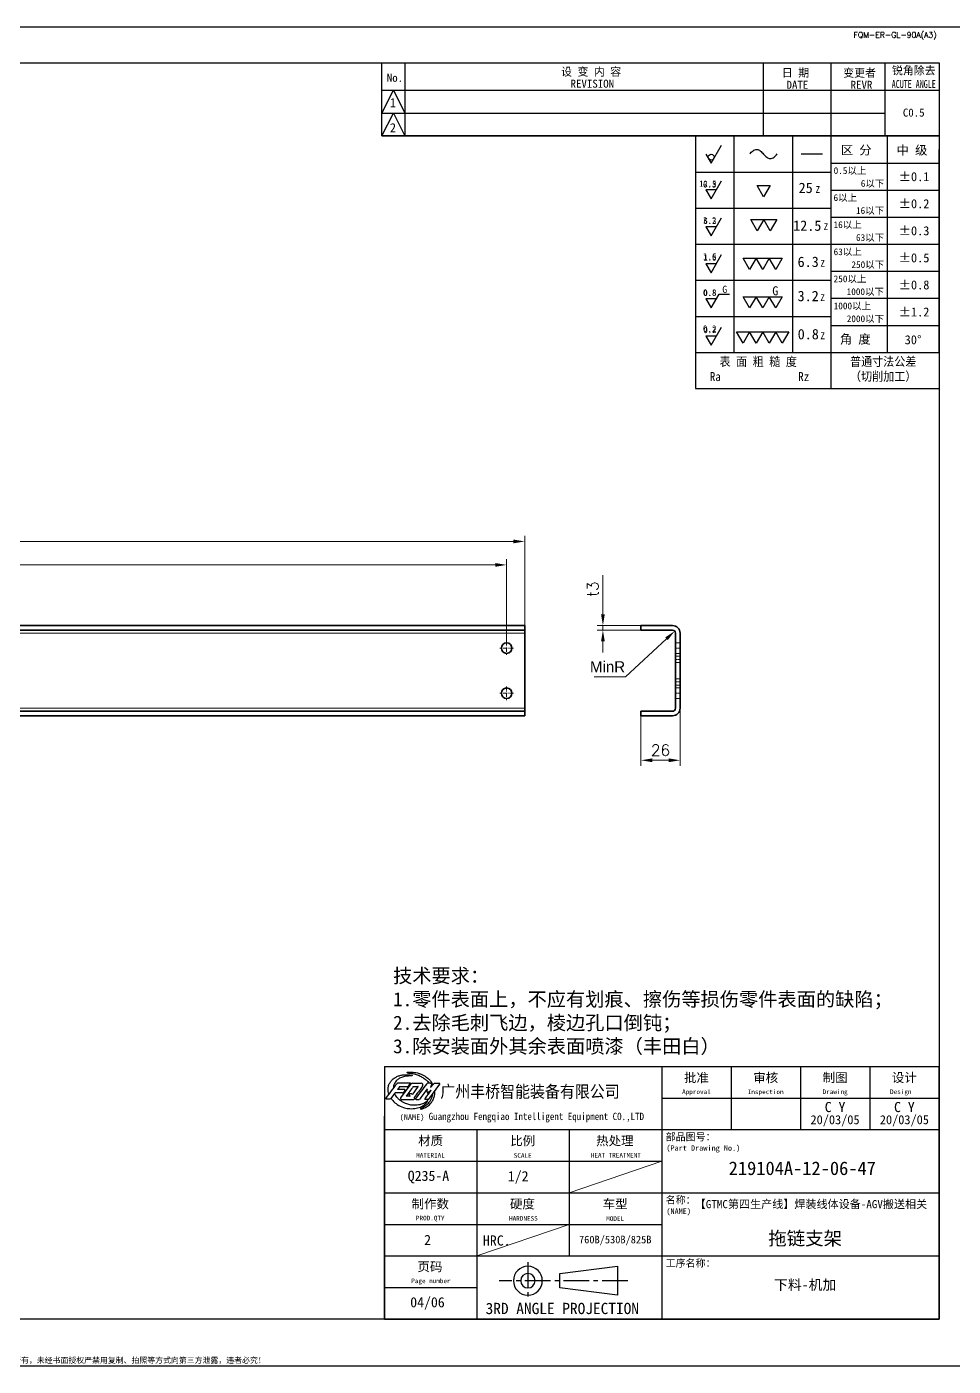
# Model space of a CAD drawing. Header units: millimetres. Extents: x -168473 to -148463, y 295526 to 306160.
# Drawn here: x -166694 to -166078, y 304982 to 305873 of the extents above; entities that cross this region are included whole.
import ezdxf
from ezdxf.enums import TextEntityAlignment as Align

# ---------------------------------------------------------------- set-up
doc = ezdxf.new("R2010")
doc.units = ezdxf.units.MM
for name, pattern in [('CENTER2', [28.575, 19.05, -3.175, 3.175, -3.175]), ('DASHDOT', [18.5, 12, -3, 0.5, -3]), ('DASHED', [15, 12, -3])]:
    doc.linetypes.add(name, pattern=pattern)
for name, color, linetype, lineweight in [('A3', 3, 'Continuous', 20), ('尺寸线', 3, 'Continuous', 13), ('文字', 1, 'Continuous', 13), ('细实线', 4, 'Continuous', 25)]:
    doc.layers.add(name, color=color, linetype=linetype, lineweight=lineweight)
doc.layers.add('MARK', color=7, linetype='Continuous')
doc.styles.add('CH-1', font='')
doc.styles.add('MX_NOTE_STANDARD', font='txt.shx', dxfattribs={"bigfont": 'extfont.shx'})
doc.styles.get("Standard").update_dxf_attribs({"font": 'txt', "bigfont": 'gbcbig.shx'})
doc.styles.get('CH-1').set_extended_font_data('SimSun')
doc.dimstyles.new('副本03', dxfattribs={"dimscale": 3, "dimtxt": 2.5, "dimasz": 2.5, "dimexe": 1.25, "dimexo": 0, "dimgap": 1, "dimtad": 1, "dimdsep": 46, "dimtxsty": 'Standard', "dimcen": 1, "dimclrd": 3, "dimclre": 3, "dimclrt": 1, "dimadec": 1, "dimazin": 2, "dimtfac": 1, "dimtmove": 0, "dimatfit": 3, "dimfxl": 0, "dimtolj": 1, "dimlwd": -1, "dimlwe": -1, "dimarcsym": 0})
doc.dimstyles.new('副本03$4', dxfattribs={"dimscale": 3, "dimtxt": 2.5, "dimasz": 2.5, "dimexe": 1.25, "dimexo": 0, "dimgap": 1, "dimtad": 1, "dimtih": 1, "dimtoh": 1, "dimdsep": 46, "dimtxsty": 'Standard', "dimcen": 1, "dimclrd": 3, "dimclre": 3, "dimclrt": 1, "dimadec": 1, "dimazin": 2, "dimtfac": 1, "dimtmove": 0, "dimatfit": 3, "dimfxl": 0, "dimtolj": 1, "dimlwd": -1, "dimlwe": -1, "dimarcsym": 0})

# ---------------------------------------------------------------- blocks, each defined once
blk = doc.blocks.new('A$C2CD672AE')
for p, q in [((-218.5, 8), (201.5, 8)), ((-193.5, 0), (193.5, 0)), ((69.95, -16.21), (69.95, 0)), ((69.95, 0), (181.5, 0)), ((69.95, 0), (181.5, 0)), ((69.95, 0), (181.5, 0)), ((69.95, 0), (181.5, 0)), ((75.02, 0), (75.02, -16.21)), ((154.5, 0), (154.5, -16.21)), ((154.5, 0), (154.5, -16.21)), ((154.5, 0), (154.5, -16.21)), ((154.5, 0), (154.5, -16.21)), ((154.5, 0), (154.5, -16.21)), ((169.5, 0), (169.5, -16.21)), ((169.5, 0), (169.5, -16.21)), ((169.5, 0), (169.5, -16.21)), ((169.5, 0), (169.5, -16.21)), ((169.5, 0), (169.5, -16.21)), ((181.5, 0), (181.5, -16.21)), ((181.5, 0), (181.5, -16.21)), ((181.5, 0), (181.5, -16.21)), ((181.5, 0), (181.5, -16.21)), ((181.5, 0), (181.5, -16.21)), ((193.5, 0), (193.5, -278.55)), ((69.95, -11.14), (72.49, -6.07)), ((69.95, -6.07), (181.5, -6.07)), ((69.95, -6.07), (181.5, -6.07)), ((69.95, -6.07), (181.5, -6.07)), ((69.95, -6.07), (181.5, -6.07)), ((72.49, -6.07), (75.02, -11.14)), ((181.5, -6.07), (193.5, -6.07)), ((181.5, -6.07), (193.5, -6.07)), ((181.5, -6.07), (193.5, -6.07)), ((181.5, -6.07), (193.5, -6.07)), ((69.95, -16.21), (72.49, -11.14)), ((69.95, -11.14), (181.5, -11.14)), ((69.95, -11.14), (181.5, -11.14)), ((69.95, -11.14), (181.5, -11.14)), ((69.95, -11.14), (181.5, -11.14)), ((72.49, -11.14), (75.02, -16.21)), ((69.95, -16.21), (193.5, -16.21)), ((193.5, -16.21), (69.95, -16.21)), ((69.95, -16.21), (193.5, -16.21)), ((193.5, -278.55), (-193.5, -278.55)), ((201.5, -289), (-218.5, -289))]:
    blk.add_line(p, q)
at = {"style": 'CH-1'}
for s, height, p in [('No.', 1.775, (72.85, -3.33)), ('设 变 内 容', 1.775, (116.34, -1.91)), ('日 期', 1.775, (161.67, -2.16)), ('变更者', 1.775, (175.88, -2.16)), ('锐角除去', 1.775, (187.88, -1.63)), ('REVISION', 1.775, (116.61, -4.62)), ('DATE', 1.775, (162.09, -4.87)), ('REVR', 1.775, (176.3, -4.87)), ('1', 2.03, (72.4, -8.84)), ('C0.5', 1.775, (187.88, -11.03)), ('2', 2.03, (72.4, -14.39))]:
    blk.add_text(s, height=height, dxfattribs=at).set_placement(p, align=Align.MIDDLE)
at = {"style": 'CH-1', "width": 0.7}
blk.add_text('ACUTE ANGLE', height=1.7746, dxfattribs=at).set_placement((187.88, -4.69), align=Align.MIDDLE)
at = {"char_height": 1.25}
for s, insert, width, attachment_point in [('{\\Ftxt,@extfont2|c134;FQM-ER-GL-90A(A3)}', (183.75, 6), 39, 5), ('{\\fSimSun|b1|i0|c134|p2;此设计产权为广州丰桥智能装备有限公司所有，未经书面授权严禁用复制、拍照等方式向第三方泄露，违者必究!}', (0, -288.5), 387, 8)]:
    blk.add_mtext(s, dxfattribs=dict(at, insert=insert, width=width, attachment_point=attachment_point))
blk = doc.blocks.new('A$C32AF00EF')
for p, q in [((0, 0), (2.89, 5)), ((-1.44, 2.5), (0, 0))]:
    blk.add_line(p, q)
blk.add_circle((0, 1.67), 0.833)
blk = doc.blocks.new('A$C553B2148')
for p, q in [((1.44, 0), (-1.44, 0)), ((-1.44, 0), (0, -2.5)), ((0, -2.5), (2.89, 2.5))]:
    blk.add_line(p, q)
at = {"style": 'MX_NOTE_STANDARD'}
blk.add_attdef('12.5', text='', height=1.75, dxfattribs=at).set_placement((1.44, 0.28), align=Align.BOTTOM_RIGHT)
blk = doc.blocks.new('A$C1377093C')
for p, q in [((0, 0), (-1.44, 2.5)), ((-1.44, 2.5), (1.44, 2.5)), ((1.44, 2.5), (0, 0))]:
    blk.add_line(p, q)
blk = doc.blocks.new('A$C6D2D6B6B')
for p, q in [((0, 0), (-1.44, 2.5)), ((-1.44, 2.5), (1.44, 2.5)), ((1.44, 2.5), (0, 0)), ((1.44, 2.5), (4.33, 2.5)), ((2.89, 0), (1.44, 2.5)), ((4.33, 2.5), (2.89, 0))]:
    blk.add_line(p, q)
blk = doc.blocks.new('A$C62DD302B')
for p, q in [((-2.89, 0), (-4.33, 2.5)), ((-4.33, 2.5), (-1.44, 2.5)), ((-1.44, 2.5), (-2.89, 0)), ((-1.44, 2.5), (1.44, 2.5)), ((0, 0), (-1.44, 2.5)), ((1.44, 2.5), (0, 0)), ((2.89, 0), (1.44, 2.5)), ((1.44, 2.5), (4.33, 2.5)), ((4.33, 2.5), (2.89, 0))]:
    blk.add_line(p, q)
blk = doc.blocks.new('A$C077E39D2')
for p, q in [((-4.33, -2.5), (-5.77, 0)), ((-5.77, 0), (-2.89, 0)), ((-2.89, 0), (-4.33, -2.5)), ((-2.89, 0), (0, 0)), ((-1.44, -2.5), (-2.89, 0)), ((0, 0), (-1.44, -2.5)), ((1.44, -2.5), (0, 0)), ((0, 0), (2.89, 0)), ((2.89, 0), (1.44, -2.5)), ((4.33, -2.5), (2.89, 0)), ((2.89, 0), (5.77, 0)), ((5.77, 0), (4.33, -2.5))]:
    blk.add_line(p, q)
blk = doc.blocks.new('A$C09D43E00')
for p, q in [((0, 0), (1.78, 3.08)), ((1.78, 3.08), (4.07, 3.08)), ((1.15, 2), (-1.15, 2)), ((-1.15, 2), (0, 0))]:
    blk.add_line(p, q)
at = {"style": 'MX_NOTE_STANDARD'}
blk.add_attdef('12.5', text='', height=1.4, dxfattribs=at).set_placement((1.15, 2.22), align=Align.BOTTOM_RIGHT)
at = {"layer": '细实线', "color": 0, "style": 'CH-1'}
blk.add_text('G', height=1.6, dxfattribs=at).set_placement((2.47, 3.33))
blk = doc.blocks.new('A$C339E5D7D')
for p, q in [((-2.89, 0), (-4.33, 2.5)), ((-4.33, 2.5), (-1.44, 2.5)), ((-1.44, 2.5), (-2.89, 0)), ((-1.44, 2.5), (1.44, 2.5)), ((0, 0), (-1.44, 2.5)), ((1.44, 2.5), (0, 0)), ((2.89, 0), (1.44, 2.5)), ((1.44, 2.5), (4.33, 2.5)), ((4.33, 2.5), (2.89, 0))]:
    blk.add_line(p, q)
at = {"layer": '细实线', "color": 0, "style": 'CH-1'}
blk.add_text('G', height=2, dxfattribs=at).set_placement((2.13, 2.81))
blk = doc.blocks.new('54')
for p, q in [((5360.79, 6053.19), (5468.79, 6053.19)), ((5468.79, 6047.19), (5468.79, 5957.19)), ((5468.79, 6047.19), (5468.79, 5957.19)), ((5468.79, 5957.19), (5468.79, 6047.19)), ((5468.79, 6047.19), (5468.79, 5957.19)), ((5468.79, 6047.19), (5468.79, 5957.19)), ((5468.79, 6047.19), (5468.79, 5957.19)), ((5468.79, 6047.19), (5468.79, 5957.19)), ((5468.79, 6047.19), (5468.79, 5957.19)), ((5468.79, 6047.19), (5468.79, 5957.19)), ((5468.79, 5957.19), (5468.79, 6047.19)), ((5468.79, 6047.19), (5468.79, 5957.19)), ((5468.79, 6047.19), (5468.79, 5957.19)), ((5468.79, 6047.19), (5468.79, 5957.19)), ((5468.79, 6047.19), (5468.79, 5957.19))]:
    blk.add_line(p, q)
at = {"layer": '细实线', "color": 0, "linetype": 'Continuous'}
for p, q in [((5360.79, 6053.19), (5360.79, 5941.19)), ((5377.79, 6053.19), (5377.79, 5957.19)), ((5403.79, 6053.19), (5403.79, 5957.19)), ((5420.79, 6053.19), (5420.79, 5941.19)), ((5445.79, 6053.19), (5445.79, 5957.19)), ((5468.79, 6053.19), (5468.79, 5941.19)), ((5468.79, 6047.19), (5468.79, 5957.19)), ((5468.79, 6047.19), (5468.79, 5957.19)), ((5468.79, 6047.19), (5468.79, 5957.19)), ((5407.7, 6045.29), (5417.04, 6045.29)), ((5420.79, 6041.19), (5468.79, 6041.19)), ((5360.79, 6037.19), (5420.79, 6037.19)), ((5420.79, 6029.19), (5468.79, 6029.19)), ((5360.79, 6021.19), (5420.79, 6021.19)), ((5420.79, 6017.19), (5468.79, 6017.19)), ((5360.79, 6005.19), (5420.79, 6005.19)), ((5420.79, 6005.19), (5468.79, 6005.19)), ((5360.79, 5989.19), (5420.79, 5989.19)), ((5420.79, 5993.19), (5468.79, 5993.19)), ((5420.79, 5981.19), (5468.79, 5981.19)), ((5360.79, 5973.19), (5420.79, 5973.19)), ((5420.79, 5969.19), (5468.79, 5969.19)), ((5360.79, 5957.19), (5468.79, 5957.19)), ((5360.79, 5957.19), (5468.79, 5957.19)), ((5360.79, 5941.19), (5468.79, 5941.19))]:
    blk.add_line(p, q, dxfattribs=at)
at = {"layer": '细实线', "color": 0, "linetype": 'Continuous', "start_tangent": (0.606347, 0.7952), "end_tangent": (0.584547, 0.81136)}
blk.add_spline([(5384.88, 6045.23), (5386.3, 6046.61), (5387.98, 6047.24), (5389.51, 6046.59), (5390.93, 6045.19), (5392.37, 6043.78), (5393.91, 6043.13), (5395.61, 6043.82), (5397.01, 6045.27)], degree=3, dxfattribs=at)
for name, p, xscale, yscale, zscale in [('A$C32AF00EF', (5367.73, 6041.13), 1.600000000000364, 1.600000000000364, 1.600000000000364), ('A$C1377093C', (5390.94, 6026.26), 2, 2, 2), ('A$C6D2D6B6B', (5388.15, 6011.08), 2, 2, 2), ('A$C62DD302B', (5390.57, 5993.94), 2, 2, 2), ('A$C077E39D2', (5390.57, 5966.26), 2, 2, 2)]:
    blk.add_blockref(name, p, dxfattribs=dict(xscale=xscale, yscale=yscale, zscale=zscale))
ref = blk.add_blockref('A$C553B2148', (5367.73, 6029.35), dxfattribs=dict(xscale=1.600000000000364, yscale=1.600000000000364, zscale=1.600000000000364))
ref.add_attrib('12.5', '12.5', dxfattribs={"height": 2.8, "style": 'CH-1'}).set_placement((5370.04, 6029.8), align=Align.BOTTOM_RIGHT)
ref = blk.add_blockref('A$C553B2148', (5367.73, 6012.86), dxfattribs=dict(xscale=1.600000000000364, yscale=1.600000000000364, zscale=1.600000000000364))
ref.add_attrib('12.5', '6.3', dxfattribs={"height": 2.8, "style": 'CH-1'}).set_placement((5370.04, 6013.31), align=Align.BOTTOM_RIGHT)
ref = blk.add_blockref('A$C553B2148', (5367.73, 5996.56), dxfattribs=dict(xscale=1.600000000000364, yscale=1.600000000000364, zscale=1.600000000000364))
ref.add_attrib('12.5', '1.6', dxfattribs={"height": 2.8, "style": 'CH-1'}).set_placement((5370.04, 5997.01), align=Align.BOTTOM_RIGHT)
at = {"lineweight": 35}
ref = blk.add_blockref('A$C09D43E00', (5367.73, 5976.92), dxfattribs=dict(at, xscale=2, yscale=2, zscale=2))
ref.add_attrib('12.5', '0.8', dxfattribs={"height": 2.8, "style": 'CH-1'}).set_placement((5370.04, 5981.37), align=Align.BOTTOM_RIGHT)
at = {"lineweight": 35, "xscale": 2, "yscale": 2, "zscale": 2}
blk.add_blockref('A$C339E5D7D', (5390.57, 5976.92), dxfattribs=at)
ref = blk.add_blockref('A$C553B2148', (5367.73, 5964.47), dxfattribs=dict(xscale=1.600000000000364, yscale=1.600000000000364, zscale=1.600000000000364))
ref.add_attrib('12.5', '0.2', dxfattribs={"height": 2.8, "style": 'CH-1'}).set_placement((5370.04, 5964.92), align=Align.BOTTOM_RIGHT)
at = {"style": 'CH-1', "width": 0.9}
for s, p in [('表 面 粗 糙 度', (5388.59, 5953.25)), ('普通寸法公差', (5444.02, 5953.25)), ('Ra              Rz', (5389.17, 5946.45)), ('（切削加工）', (5444.02, 5946.67))]:
    blk.add_text(s, height=4, dxfattribs=at).set_placement(p, align=Align.MIDDLE)
at = {"layer": '细实线', "color": 0, "style": 'CH-1'}
for s, height, p in [('区 分', 4, (5432.03, 6046.97)), ('中 级', 4, (5456.79, 6046.97)), ('0.5以上', 3, (5429.3, 6037.89)), ('6以下', 3, (5439.3, 6032.14)), ('6以上', 3, (5427.22, 6025.89)), ('16以下', 3, (5438.2, 6020.14)), ('16以上', 3, (5428.26, 6013.89)), ('63以下', 3, (5438.2, 6008.14)), ('63以上', 3, (5428.26, 6001.89)), ('250以下', 3, (5437.19, 5996.14)), ('250以上', 3, (5429.3, 5989.89)), ('1000以下', 3, (5436.08, 5984.14)), ('1000以上', 3, (5430.33, 5977.89)), ('2000以下', 3, (5436.13, 5972.14)), ('角 度', 4, (5431.63, 5963.15))]:
    blk.add_text(s, height=height, dxfattribs=at).set_placement(p, align=Align.MIDDLE)
for s, height, p in [('%%P0.1', 4, (5450.91, 6033.15)), ('6.3', 2.944, (5364.07, 6030.28)), ('25', 4.6, (5406.51, 6027.88)), ('Z', 3, (5414, 6027.96)), ('%%P0.2', 4, (5450.91, 6021.15)), ('3.2', 2.944, (5364.07, 6014.28)), ('12.5', 4.6, (5404.08, 6011.13)), ('Z', 3, (5417.58, 6011.47)), ('%%P0.3', 4, (5450.91, 6009.15)), ('1.6', 2.944, (5364.07, 5998.28)), ('6.3', 4.6, (5406.05, 5995.09)), ('%%P0.5', 4, (5450.91, 5997.15)), ('Z', 3, (5416.15, 5995.17)), ('%%P0.8', 4, (5450.91, 5985.15)), ('0.8', 2.944, (5364.07, 5982.28)), ('3.2', 4.6, (5406.05, 5979.93)), ('Z', 3, (5416.15, 5980.01)), ('%%P1.2', 4, (5450.91, 5973.15)), ('0.2', 2.944, (5364.07, 5966.28)), ('0.8', 4.6, (5406.1, 5963)), ('Z', 3, (5416.15, 5963.08)), ('30°', 4, (5453.55, 5960.81))]:
    blk.add_text(s, height=height, dxfattribs=at).set_placement(p)
blk = doc.blocks.new('A$C34C2392C')
at = {"linetype": 'CENTER2', "ltscale": 0.3}
for p, q in [((-5.53, 4.13), (-5.53, -4.13)), ((16.64, 0), (-11.88, 0))]:
    blk.add_line(p, q, dxfattribs=at)
for p, q in [((1.54, 1.6), (14.34, 3.2)), ((14.34, 3.2), (14.34, -3.2)), ((1.54, -1.6), (1.54, 1.6)), ((14.34, -3.2), (1.54, -1.6))]:
    blk.add_line(p, q)
for radius in [3.2, 1.6]:
    blk.add_arc((-5.53, 0), radius, 0, 359.9894)
blk = doc.blocks.new('A$C67844AE1')
for p, q in [((-492, 112), (0, 112)), ((-246, 112), (-246, -112)), ((-184.5, 112), (-184.5, 56)), ((-123, 112), (-123, 56)), ((-61.5, 112), (-61.5, 56)), ((0, -112), (0, 112)), ((-246, 84), (0, 84)), ((-492, 68), (-492, -112)), ((-492, 68), (-492, -112)), ((-492, -112), (-492, 68)), ((-492, 68), (-492, -112)), ((-492, 68), (-492, -112)), ((-492, 68), (-492, -112)), ((-492, 68), (-492, -112)), ((-492, 68), (-492, -112)), ((-492, 68), (-492, -112)), ((-492, -112), (-492, 68)), ((-492, 68), (-492, -112)), ((-492, 68), (-492, -112)), ((-492, 68), (-492, -112)), ((-492, 68), (-492, -112)), ((-492, 56), (0, 56)), ((-410, 56), (-410, -112)), ((-328, 56), (-328, -56)), ((-492, 28), (-246, 28)), ((-492, 0), (0, 0)), ((-492, -28), (-246, -28)), ((-492, -56), (0, -56)), ((-492, -84), (-410, -84)), ((-492, -112), (0, -112))]:
    blk.add_line(p, q)
at = {"color": 4, "ltscale": 0.5}
for p, q in [((-468.4, 96.5), (-477.7, 84.1)), ((-467.1, 97.2), (-459.4, 97.2)), ((-451, 97.2), (-453.6, 97.2)), ((-452.7, 83.1), (-442.9, 96.3)), ((-447.5, 97.2), (-443.3, 97.2)), ((-482.7, 88.4), (-486.5, 83.4)), ((-478.7, 93.9), (-480.4, 91.7)), ((-473.8, 90.8), (-475.1, 88.9)), ((-469.3, 85.8), (-472.6, 85.8)), ((-469.2, 85.9), (-470.1, 87.3)), ((-467.8, 87.8), (-469.9, 87.8)), ((-467.8, 87.8), (-467.4, 87.1)), ((-487, 83.1), (-490.1, 83.1)), ((-477, 82.8), (-466, 82.8)), ((-463.8, 82.8), (-461.4, 82.8))]:
    blk.add_line(p, q, dxfattribs=at)
for centre, radius, start, end in [((-480, 96.4), 1.09, 90, 143.2146), ((-469.2, 97.2), 0.219, 322.847, 90), ((-467.1, 95.6), 1.64, 90, 143.1791), ((-459.4, 95.6), 1.64, 323.504, 90), ((-453.6, 96.7), 0.547, 90, 142.7605), ((-443.3, 96.6), 0.547, 323.5154, 90), ((-490.1, 83.7), 0.547, 143.2146, 270), ((-487, 83.7), 0.547, 270, 322.7804), ((-482.3, 88.1), 0.547, 90, 142.7804), ((-480.4, 91.7), 0.0547, 142.9576, 270), ((-478.7, 93.9), 0.0547, 90, 142.9576), ((-477, 83.6), 0.821, 143.1791, 270), ((-472.6, 85.8), 0.0547, 143.2802, 270), ((-471.7, 94.5), 0.547, 270, 322.847), ((-469.3, 85.8), 0.0547, 270, 30.8735), ((-467.4, 87.1), 0.0547, 209.8404, 323.8117), ((-466.4, 94.1), 0.0547, 90, 143.2802), ((-463.8, 83.4), 0.547, 142.7605, 270), ((-462.2, 94.1), 0.0547, 323.8117, 90), ((-455.8, 83.1), 0.274, 143.387, 270), ((-454.1, 91.8), 0.137, 354.5829, 143.4402), ((-450.5, 90.9), 0.137, 323.3038, 127.2693), ((-461.4, 83.6), 0.821, 270, 323.3415), ((-453.1, 83.4), 0.547, 270, 323.5154)]:
    blk.add_arc(centre, radius, start, end, dxfattribs=at)
at = {"color": 3, "ltscale": 0.5}
for points, knots in [([(-471.9, 106.8), (-471.9, 106.8), (-471.9, 106.9), (-471.1, 106.9), (-470.1, 107), (-468.3, 106.9), (-466.3, 106.9), (-463.9, 106.7), (-461.4, 105.9), (-458.9, 105.1), (-456.8, 104), (-455, 102.8), (-453.4, 101.6), (-451.6, 99.9), (-450.3, 98.1), (-449.4, 96.7), (-449.1, 95.9), (-449, 95.7)], [0, 0, 0, 0, 0.013513, 0.041806, 0.340693, 0.661167, 1.001786, 1.450195, 1.93793, 2.441413, 2.919246, 3.201062, 3.624217, 4.053268, 4.510623, 4.853859, 4.962074, 4.962074, 4.962074, 4.962074]), ([(-488, 87.4), (-488.3, 88.2), (-488.6, 89.5), (-488.8, 91.4), (-488.7, 93), (-488.5, 94.5), (-488, 95.9), (-487.3, 97.3), (-486.5, 98.5), (-485.6, 99.9), (-484.1, 101.2), (-482.1, 102.5), (-479.6, 103.7), (-476.6, 104.5), (-473.5, 104.7), (-470.8, 104.7), (-469, 104.5), (-468.1, 104.3), (-467.6, 104.2), (-467.4, 104.1), (-467.4, 103.8), (-467.5, 103.6), (-467.7, 103.6), (-467.8, 103.6)], [0.033361, 0.033361, 0.033361, 0.033361, 0.471833, 0.793856, 1.06763, 1.327784, 1.632518, 1.904259, 2.171672, 2.434164, 2.811787, 3.221221, 3.771763, 4.287691, 4.918993, 5.487196, 5.736969, 5.935719, 6.004988, 6.011363, 6.068145, 6.111246, 6.151841, 6.151841, 6.151841, 6.151841]), ([(-467.8, 103.6), (-468.7, 103.6), (-471.1, 103.6), (-474.8, 103.2), (-478.3, 101.8), (-481.1, 99.8), (-483, 97.3), (-484, 94.8), (-484, 93.4), (-483.9, 92.9)], [0, 0, 0, 0, 0.511401, 1.333961, 2.006207, 2.544799, 3.201133, 3.690752, 3.982461, 3.982461, 3.982461, 3.982461]), ([(-486.1, 83.9), (-485.6, 83.2), (-484.1, 81), (-480.4, 78), (-475.7, 75.7), (-470.4, 74.5), (-465.2, 74.6), (-460.4, 75.6), (-456.8, 77.7), (-454.7, 79.8), (-453.7, 81.1), (-453.4, 81.9), (-453.8, 82), (-453.8, 81.9), (-453.9, 81.8)], [0.008574, 0.008574, 0.008574, 0.008574, 0.511088, 1.461558, 2.551285, 3.372869, 4.408758, 5.360341, 6.07413, 6.646139, 6.965728, 7.014048, 7.055407, 7.097199, 7.097199, 7.097199, 7.097199]), ([(-453.9, 81.8), (-454.2, 81.5), (-455.1, 80.3), (-457.5, 79.1), (-460.3, 78.2), (-463.1, 77.6), (-465.7, 77.6), (-468.2, 77.7), (-470.3, 78.3), (-472.4, 78.9), (-474.6, 79.8), (-476.8, 81.1), (-479, 82.6), (-480.7, 84.6), (-482.1, 86.3), (-482.8, 87.5), (-483, 88)], [0, 0, 0, 0, 0.227272, 0.804496, 1.430419, 1.862632, 2.367125, 2.88024, 3.204387, 3.579335, 4.036384, 4.516387, 4.985288, 5.507707, 5.907232, 6.223175, 6.223175, 6.223175, 6.223175]), ([(-449.4, 87.5), (-449.5, 86.9), (-449.6, 86.1), (-449.9, 84.8), (-450.4, 83.8), (-450.8, 82.6), (-451.5, 81.6), (-452.2, 80.2), (-453.2, 79.2), (-454.3, 78), (-455.6, 77.1), (-457, 76.1), (-458.4, 75.4), (-459.2, 74.9), (-459.9, 74.7), (-459.9, 74.2), (-459.7, 74.2), (-459.5, 74.2)], [0.004933, 0.004933, 0.004933, 0.004933, 0.333622, 0.498315, 0.724349, 0.934741, 1.17012, 1.401267, 1.780901, 1.94954, 2.292483, 2.648069, 2.865789, 3.139575, 3.199954, 3.253921, 3.331828, 3.331828, 3.331828, 3.331828]), ([(-459.5, 74.2), (-459.1, 74.3), (-457.8, 74.6), (-455.9, 75.5), (-453.8, 76.8), (-452, 78), (-450.5, 79.8), (-449.2, 81.6), (-448.2, 83.9), (-447.3, 86.8), (-447.3, 89.1), (-447.3, 90.4)], [0, 0, 0, 0, 0.196818, 0.752706, 1.133972, 1.558354, 1.94217, 2.414014, 2.774875, 3.316286, 4.02771, 4.02771, 4.02771, 4.02771])]:
    blk.add_open_spline(points, degree=3, knots=knots, dxfattribs=at)
at = {"color": 4, "ltscale": 0.5}
for points, knots in [([(-480.8, 97), (-480.9, 96.9), (-481, 96.8), (-481.1, 96.7), (-484.3, 92.4), (-487.4, 88.2), (-490.6, 84)], [-0.084236, -0.084236, -0.084236, -0.084236, 0, 0, 0, 2.885251, 2.885251, 2.885251, 2.885251]), ([(-480, 97.5), (-479.8, 97.5), (-479.7, 97.5), (-479.5, 97.5), (-479.5, 97.5), (-479.5, 97.5), (-479.5, 97.5), (-476.4, 97.5), (-473.2, 97.5), (-470.1, 97.5), (-470.1, 97.5), (-470.1, 97.5), (-470.1, 97.5), (-469.8, 97.5), (-469.5, 97.5), (-469.2, 97.5)], [-0.077734, -0.077734, -0.077734, -0.077734, 0, 0, 0, 0, 0, 0, 1.729211, 1.729211, 1.729211, 1.729211, 1.729211, 1.729211, 1.885805, 1.885805, 1.885805, 1.885805]), ([(-469, 97.1), (-469.2, 96.9), (-469.4, 96.7), (-469.5, 96.5), (-469.5, 96.5), (-469.5, 96.5), (-469.5, 96.5), (-470, 95.8), (-470.6, 95.1), (-471.1, 94.4), (-471.1, 94.4), (-471.1, 94.4), (-471.1, 94.4), (-471.2, 94.3), (-471.2, 94.3), (-471.3, 94.2)], [-0.1423966, -0.1423966, -0.1423966, -0.1423966, 0, 0, 0, 0, 0, 0, 0.4822707, 0.4822707, 0.4822707, 0.4822707, 0.4822707, 0.4822707, 0.529029, 0.529029, 0.529029, 0.529029]), ([(-454.1, 97), (-454.2, 96.8), (-454.4, 96.6), (-454.5, 96.4), (-457.7, 92.2), (-460.8, 88.1), (-464, 84), (-464, 83.9), (-464.1, 83.8), (-464.2, 83.7)], [-0.140102, -0.140102, -0.140102, -0.140102, 0, 0, 0, 2.844058, 2.844058, 2.844058, 2.913465, 2.913465, 2.913465, 2.913465]), ([(-451, 97.2), (-451, 97.2), (-450.8, 97.2), (-450.4, 97), (-450.2, 96.5), (-450.3, 95.9), (-450.5, 95.2), (-450.8, 94.5), (-451, 94), (-451.1, 93.7), (-451.1, 93.6), (-451, 93.6), (-450.8, 93.6), (-450.5, 94), (-450, 94.6), (-449.2, 95.5), (-448.6, 96.3), (-448, 96.8), (-447.7, 97.1), (-447.5, 97.2)], [0, 0, 0, 0, 0.047379, 0.11361, 0.198731, 0.32589, 0.467244, 0.599055, 0.733672, 0.758899, 0.77069, 0.790267, 0.820293, 0.867992, 1.054564, 1.278066, 1.476304, 1.62487, 1.711224, 1.711224, 1.711224, 1.711224]), ([(-471.7, 94), (-471.7, 94), (-471.7, 94), (-471.8, 94), (-471.8, 94), (-471.8, 94), (-471.8, 94), (-474.1, 94), (-476.4, 94), (-478.7, 94)], [-0.012966, -0.012966, -0.012966, -0.012966, 0, 0, 0, 0, 0, 0, 1.257183, 1.257183, 1.257183, 1.257183]), ([(-469.9, 87.8), (-470, 87.8), (-470, 87.8), (-470.1, 87.7), (-470.2, 87.7), (-470.2, 87.6), (-470.2, 87.5), (-470.1, 87.4), (-470.1, 87.3), (-470.1, 87.3)], [0, 0, 0, 0, 0.0189462, 0.0330559, 0.0436533, 0.0575788, 0.0766083, 0.0956988, 0.1082528, 0.1082528, 0.1082528, 0.1082528]), ([(-456, 83.3), (-455.9, 83.5), (-455.7, 83.7), (-455.6, 83.9), (-455.6, 83.9), (-455.6, 83.9), (-455.6, 83.9), (-453.8, 86.2), (-452.1, 88.5), (-450.4, 90.9)], [-0.132838, -0.132838, -0.132838, -0.132838, 0, 0, 0, 0, 0, 0, 1.591518, 1.591518, 1.591518, 1.591518])]:
    blk.add_open_spline(points, degree=3, knots=knots, dxfattribs=at)
at = {"color": 3, "ltscale": 0.5}
blk.add_spline([(-471.9, 106.8), (-471.8, 106.5), (-471.3, 106.3), (-470, 106.2), (-468.7, 106), (-466.8, 105.7), (-464.7, 105.2), (-462.9, 104.7), (-461.1, 104), (-459.4, 103.1), (-457.9, 102.2), (-455.3, 100.3), (-454.1, 99.3), (-453.6, 98.7), (-452.3, 97.2)], degree=3, dxfattribs=at)
at = {"color": 4, "ltscale": 0.5}
for points in [[(-476, 88.6), (-478.1, 88.6), (-480.2, 88.6), (-482.3, 88.6)], [(-474.4, 91.6), (-476.4, 91.6), (-478.4, 91.6), (-480.4, 91.6)], [(-466.4, 94.2), (-468.5, 91.4), (-470.5, 88.6), (-472.6, 85.9)], [(-462.2, 94.1), (-463.9, 91.8), (-465.6, 89.4), (-467.3, 87.1)], [(-466.4, 94.2), (-465, 94.2), (-463.6, 94.2), (-462.2, 94.2)], [(-458.1, 94.6), (-460.6, 91.2), (-463.1, 87.8), (-465.6, 84.4)], [(-454.2, 91.9), (-456, 89.4), (-457.9, 86.9), (-460.7, 83.1)], [(-454.1, 89.6), (-454.1, 90.3), (-454, 91.1), (-453.9, 91.8)], [(-453.1, 89.1), (-452.3, 89.7), (-451.4, 90.4), (-450.6, 91.1)], [(-455.8, 82.9), (-454.9, 82.9), (-454, 82.9), (-453.1, 82.9)]]:
    blk.add_open_spline(points, degree=3, dxfattribs=at)
for points in [[(-476, 88.6), (-475.6, 88.6), (-475.4, 88.7), (-475.3, 88.7), (-475.1, 88.9)], [(-473.8, 90.8), (-473.7, 91), (-473.7, 91.2), (-473.8, 91.4), (-474, 91.5), (-474.2, 91.6), (-474.4, 91.6)], [(-465.6, 84.4), (-465.6, 84.3), (-465.6, 84.2), (-465.5, 84), (-465.4, 83.8), (-465.2, 83.4), (-465.1, 83.3), (-465.1, 83.1), (-465.4, 83), (-465.7, 82.9), (-466, 82.8)], [(-454.1, 89.6), (-454.2, 89.2), (-454.1, 89), (-454, 88.8), (-453.8, 88.8), (-453.6, 88.8), (-453.4, 88.9), (-453.1, 89.1)]]:
    blk.add_spline(points, degree=3, dxfattribs=at)
at = {"layer": '细实线', "color": 0, "linetype": 'Continuous'}
for p, q in [((-492, 112), (-492, 56)), ((-492, 68), (-492, -112)), ((-492, 68), (-492, -112)), ((-492, 68), (-492, -112))]:
    blk.add_line(p, q, dxfattribs=at)
at = {"lineweight": 35, "xscale": 4, "yscale": 4, "zscale": 4}
blk.add_blockref('A$C34C2392C', (-342.6, -78), dxfattribs=at)
at = {"style": 'CH-1'}
for s, height, p in [('批准', 8.11, (-215.2, 102.3)), ('审核', 8.11, (-153.8, 102.3)), ('制图', 8.11, (-92.2, 102.3)), ('设计', 8.11, (-30.8, 102.3)), ('Approval', 4.06, (-215.2, 89.1)), ('Inspection', 4.06, (-153.8, 89.1)), ('Drawing', 4.06, (-92.2, 89.1)), ('Design  ', 4.06, (-30.8, 89.1)), ('比例', 8.11, (-369.3, 46.3)), ('MATERIAL', 4.06, (-451.1, 33.3)), ('SCALE', 4.06, (-369.3, 33.1)), ('制作数', 8.11, (-451.3, -9.7)), ('车型', 8.11, (-287.3, -9.7)), ('PROD.QTY', 4.06, (-451.3, -22.9)), ('MODEL', 4.06, (-287.3, -22.9)), ('3RD ANGLE PROJECTION', 10, (-334.2, -102.6))]:
    blk.add_text(s, height=height, dxfattribs=at).set_placement(p, align=Align.MIDDLE)
at = {"lineweight": 35, "style": 'CH-1'}
for s, height, p in [('(NAME)', 4.87, (-478.4, 64.7)), ('部品图号：', 6.49, (-242.5, 46.4)), ('(Part Drawing No.)', 4.868, (-241.9, 37.3)), ('名称：', 6.49, (-242.5, -9.6)), ('(NAME)', 4.87, (-241.9, -18.7)), ('工序名称：', 6.49, (-242.5, -65.6))]:
    blk.add_text(s, height=height, dxfattribs=at).set_placement(p)
at = {"style": 'CH-1'}
blk.add_text('材质', height=8.11, dxfattribs=at).set_placement((-462.1, 42.2))
at = {"lineweight": 35, "style": 'CH-1'}
for s, height, p in [('热处理', 8.11, (-287.6, 46.3)), ('HEAT TREATMENT', 4.055, (-286.7, 33.3)), ('硬度', 8.11, (-369.6, -9.7)), ('HARDNESS', 4.06, (-368.7, -22.7)), ('HRC.', 9, (-392.3, -42.3, -1000.3)), ('页码', 8.11, (-451.6, -65.7)), ('Page number', 4.055, (-450.7, -78.7))]:
    blk.add_text(s, height=height, dxfattribs=at).set_placement(p, align=Align.MIDDLE)
at = {"layer": 'MARK', "style": 'CH-1', "width": 0.9}
blk.add_text('广州丰桥智能装备有限公司', height=10.8, dxfattribs=at).set_placement((-442.4, 84.4))
at = {"layer": 'MARK', "insert": (-452.7, 71), "char_height": 6.5, "width": 556.951, "attachment_point": 1, "style": 'CH-1'}
blk.add_mtext('{\\W0.9;Guangzhou Fengqiao Intelligent Equipment CO.,LTD}', dxfattribs=at)
blk = doc.blocks.new('1：1横')
blk.add_blockref('A$C2CD672AE', (-8412.44, 515.87))
for name, p, xscale, yscale, zscale in [('54', (-10953.34, -2526.94), 0.5, 0.5, 0.5), ('A$C67844AE1', (-8218.94, 265.32), 0.25, 0.25, 0.25)]:
    blk.add_blockref(name, p, dxfattribs=dict(xscale=xscale, yscale=yscale, zscale=zscale))
blk = doc.blocks.new('车型')
at = {"layer": '文字', "color": 1, "linetype": 'Continuous', "style": 'CH-1'}
blk.add_text('760B/530B/825B', height=1.6875, dxfattribs=at).set_placement((-10.31, 3.5, -250.08), align=Align.MIDDLE)
blk = doc.blocks.new('工序名称')
at = {"layer": '文字', "color": 1, "linetype": 'Continuous', "style": 'CH-1'}
blk.add_text('下料-机加', height=2.25, dxfattribs=at).set_placement((-29.69, -6.35, -250.08), align=Align.MIDDLE)
blk = doc.blocks.new('设计人员')
at = {"layer": '文字', "color": 1, "linetype": 'Continuous', "style": 'CH-1'}
blk.add_text('C Y', height=2.25, dxfattribs=at).set_placement((-7.69, -1.99), align=Align.MIDDLE)
blk = doc.blocks.new('出图人员')
at = {"layer": '文字', "color": 1, "linetype": 'Continuous', "style": 'CH-1'}
blk.add_text('C Y', height=2.25, dxfattribs=at).set_placement((-7.69, -1.99), align=Align.MIDDLE)
blk = doc.blocks.new('出图日期')
at = {"layer": '文字', "color": 1, "linetype": 'Continuous', "style": 'CH-1'}
blk.add_text('20/03/05', height=2, dxfattribs=at).set_placement((-7.69, 2.04), align=Align.MIDDLE)
blk = doc.blocks.new('设计日期')
at = {"layer": '文字', "color": 1, "linetype": 'Continuous', "style": 'CH-1'}
blk.add_text('20/03/05', height=2, dxfattribs=at).set_placement((-7.69, 2.04), align=Align.MIDDLE)
blk = doc.blocks.new('A$C482318BE')
at = {"color": 7, "lineweight": 35}
for p, q in [((98.35, 0), (77.35, 0)), ((77.35, 0), (77.35, -3)), ((98.35, -3), (77.35, -3)), ((100.35, -5), (100.35, -55)), ((103.35, -5), (103.35, -55)), ((77.35, -57), (98.35, -57)), ((77.35, -57), (77.35, -60)), ((77.35, -60), (98.35, -60))]:
    blk.add_line(p, q, dxfattribs=at)
at = {"color": 7, "linetype": 'DASHDOT', "lineweight": 13, "ltscale": 0.090002}
for p, q in [((100.05, -15), (103.65, -15)), ((100.05, -22.5), (103.65, -22.5)), ((100.05, -37.5), (103.65, -37.5)), ((100.05, -45), (103.65, -45))]:
    blk.add_line(p, q, dxfattribs=at)
at = {"color": 7, "linetype": 'DASHED', "lineweight": 13, "ltscale": 0.075}
for p, q in [((103.35, -11.5), (100.35, -11.5)), ((103.35, -11.5), (100.35, -11.5)), ((103.35, -18.5), (100.35, -18.5)), ((103.35, -18.5), (100.35, -18.5)), ((103.35, -20.43), (100.35, -20.43)), ((103.35, -20.43), (100.35, -20.43)), ((103.35, -24.57), (100.35, -24.57)), ((103.35, -24.57), (100.35, -24.57)), ((103.35, -35.43), (100.35, -35.43)), ((103.35, -35.43), (100.35, -35.43)), ((103.35, -39.57), (100.35, -39.57)), ((103.35, -39.57), (100.35, -39.57)), ((103.35, -41.5), (100.35, -41.5)), ((103.35, -41.5), (100.35, -41.5)), ((103.35, -48.5), (100.35, -48.5)), ((103.35, -48.5), (100.35, -48.5))]:
    blk.add_line(p, q, dxfattribs=at)
at = {"color": 7, "lineweight": 35}
for centre, radius, start, end in [((98.35, -5), 5, 0, 90), ((98.35, -5), 2, 0, 90), ((98.35, -55), 2, 270, 0), ((98.35, -55), 5, 270, 0)]:
    blk.add_arc(centre, radius, start, end, dxfattribs=at)
blk = doc.blocks.new('*D7563')
at = {"layer": 'Defpoints', "color": 0}
for p in [(-166374.9, 305514.92), (-167182.9, 305483.17), (-166374.9, 305464.11)]:
    blk.add_point(p, dxfattribs=at)
at = {"layer": '尺寸线', "color": 3}
for p, q in [((-167182.9, 305483.17), (-167182.9, 305518.67)), ((-166374.9, 305464.11), (-166374.9, 305518.67)), ((-167175.4, 305514.92), (-166382.4, 305514.92))]:
    blk.add_line(p, q, dxfattribs=at)
for points in [[(-167175.4, 305516.17), (-167175.4, 305513.67), (-167182.9, 305514.92)], [(-166382.4, 305516.17), (-166382.4, 305513.67), (-166374.9, 305514.92)]]:
    blk.add_solid(points, dxfattribs=at)
at = {"layer": '尺寸线', "color": 1, "insert": (-166778.9, 305521.67), "char_height": 7.5, "attachment_point": 5}
blk.add_mtext('\\A1;808', dxfattribs=at)
blk = doc.blocks.new('*D7564')
at = {"layer": 'Defpoints', "color": 0}
for p in [(-166362.9, 305530.53), (-167192.9, 305483.38), (-166362.9, 305473.06)]:
    blk.add_point(p, dxfattribs=at)
at = {"layer": '尺寸线', "color": 3}
for p, q in [((-167192.9, 305483.38), (-167192.9, 305534.28)), ((-166362.9, 305473.06), (-166362.9, 305534.28)), ((-167185.4, 305530.53), (-166370.4, 305530.53))]:
    blk.add_line(p, q, dxfattribs=at)
for points in [[(-167185.4, 305531.78), (-167185.4, 305529.28), (-167192.9, 305530.53)], [(-166370.4, 305531.78), (-166370.4, 305529.28), (-166362.9, 305530.53)]]:
    blk.add_solid(points, dxfattribs=at)
at = {"layer": '尺寸线', "color": 1, "insert": (-166777.9, 305537.28), "char_height": 7.5, "attachment_point": 5}
blk.add_mtext('\\A1;830', dxfattribs=at)
blk = doc.blocks.new('*D7569')
at = {"layer": 'Defpoints', "color": 0}
for p in [(-166310.86, 305474.56), (-166285.56, 305474.56), (-166285.56, 305471.56)]:
    blk.add_point(p, dxfattribs=at)
at = {"layer": '尺寸线', "color": 3}
for p, q in [((-166310.86, 305482.06), (-166310.86, 305508.06)), ((-166285.56, 305474.56), (-166314.61, 305474.56)), ((-166285.56, 305471.56), (-166314.61, 305471.56)), ((-166310.86, 305471.56), (-166310.86, 305474.56)), ((-166310.86, 305464.06), (-166310.86, 305456.56))]:
    blk.add_line(p, q, dxfattribs=at)
for points in [[(-166312.11, 305482.06), (-166309.61, 305482.06), (-166310.86, 305474.56)], [(-166312.11, 305464.06), (-166309.61, 305464.06), (-166310.86, 305471.56)]]:
    blk.add_solid(points, dxfattribs=at)
at = {"layer": '尺寸线', "color": 1, "insert": (-166317.61, 305498.81), "char_height": 7.5, "attachment_point": 5, "rotation": 90}
blk.add_mtext('\\A1;t3', dxfattribs=at)
blk = doc.blocks.new('*D7570')
at = {"layer": 'Defpoints', "color": 0}
for p in [(-166263.1, 305470.92), (-166264.56, 305469.56)]:
    blk.add_point(p, dxfattribs=at)
at = {"layer": '尺寸线', "color": 3}
for p, q in [((-166295.78, 305440.39), (-166268.58, 305465.8)), ((-166316.78, 305440.39), (-166295.78, 305440.39))]:
    blk.add_line(p, q, dxfattribs=at)
blk.add_solid([(-166269.43, 305466.72), (-166267.72, 305464.89), (-166263.1, 305470.92)], dxfattribs=at)
at = {"layer": '尺寸线', "color": 1, "insert": (-166307.78, 305447.14), "char_height": 7.5, "attachment_point": 5}
blk.add_mtext('\\A1;{\\Fg13f12d,@extfont2|c134;MinR}', dxfattribs=at)
blk = doc.blocks.new('*D7571')
at = {"layer": 'Defpoints', "color": 0}
for p in [(-166259.56, 305422), (-166285.56, 305414.56), (-166259.56, 305384.97)]:
    blk.add_point(p, dxfattribs=at)
at = {"layer": '尺寸线', "color": 3}
for p, q in [((-166259.56, 305422), (-166259.56, 305381.22)), ((-166285.56, 305414.56), (-166285.56, 305381.22)), ((-166278.06, 305384.97), (-166267.06, 305384.97))]:
    blk.add_line(p, q, dxfattribs=at)
for points in [[(-166278.06, 305386.22), (-166278.06, 305383.72), (-166285.56, 305384.97)], [(-166267.06, 305386.22), (-166267.06, 305383.72), (-166259.56, 305384.97)]]:
    blk.add_solid(points, dxfattribs=at)
at = {"layer": '尺寸线', "color": 1, "insert": (-166272.56, 305391.72), "char_height": 7.5, "attachment_point": 5}
blk.add_mtext('\\A1;26', dxfattribs=at)

msp = doc.modelspace()

# ---------------------------------------------------------------- linework, layer by layer
at = {"color": 7, "lineweight": 35}
for p, q in [((-167192.903, 305474.558), (-166362.903, 305474.558)), ((-167192.903, 305471.558), (-166362.903, 305471.558)), ((-166362.903, 305474.558), (-166362.903, 305471.558)), ((-166362.903, 305470.972), (-166362.903, 305471.558)), ((-166362.903, 305469.558), (-166362.903, 305470.972)), ((-166362.903, 305469.558), (-166362.903, 305419.558)), ((-167192.903, 305417.558), (-166362.903, 305417.558)), ((-166362.903, 305418.144), (-166362.903, 305419.558)), ((-166362.903, 305417.558), (-166362.903, 305418.144)), ((-166362.903, 305417.558), (-166362.903, 305414.558)), ((-167192.903, 305414.558), (-166362.903, 305414.558))]:
    msp.add_line(p, q, dxfattribs=at)
at = {"color": 7, "linetype": 'DASHED', "lineweight": 13}
for p, q in [((-167192.903, 305469.558), (-166362.903, 305469.558)), ((-167192.903, 305419.558), (-166362.903, 305419.558))]:
    msp.add_line(p, q, dxfattribs=at)
at = {"color": 7, "lineweight": 13}
for p, q in [((-167192.903, 305469.558), (-166362.903, 305469.558)), ((-167192.903, 305419.558), (-166362.903, 305419.558))]:
    msp.add_line(p, q, dxfattribs=at)
at = {"color": 7, "linetype": 'DASHDOT', "lineweight": 13, "ltscale": 0.2275}
for p, q in [((-166374.903, 305464.108), (-166374.903, 305455.008)), ((-166374.903, 305434.108), (-166374.903, 305425.008))]:
    msp.add_line(p, q, dxfattribs=at)
at = {"color": 7, "linetype": 'DASHDOT', "lineweight": 13, "ltscale": 0.22749}
for p, q in [((-166370.353, 305459.558), (-166379.452, 305459.558)), ((-166370.353, 305429.558), (-166379.452, 305429.558))]:
    msp.add_line(p, q, dxfattribs=at)
at = {"color": 7, "lineweight": 35}
for centre in [(-166374.903, 305459.558), (-166374.903, 305429.558)]:
    msp.add_circle(centre, 3.5, dxfattribs=at)
at = {"layer": 'A3'}
msp.add_lwpolyline([(-167323.23, 305872.89), (-166063.23, 305872.89), (-166063.23, 304981.89), (-167323.23, 304981.89)], close=True, dxfattribs=at)
at = {"layer": '尺寸线'}
for p, q in [((-166271.73, 305118.247), (-166333.23, 305097.247)), ((-166333.23, 305076.247), (-166394.73, 305055.247))]:
    msp.add_line(p, q, dxfattribs=at)

# ---------------------------------------------------------------- block references
at = {"color": 2, "xscale": 3, "yscale": 3, "zscale": 3}
msp.add_blockref('1：1横', (-141430.41, 304301.292), dxfattribs=at)
at = {"layer": '尺寸线'}
msp.add_blockref('A$C482318BE', (-166362.903, 305474.558), dxfattribs=at)
at = {"layer": '细实线', "xscale": 3, "yscale": 3, "zscale": 3}
for name, p in [('出图人员', (-166133.355, 305160.247)), ('设计人员', (-166087.23, 305160.247)), ('出图日期', (-166133.355, 305139.247)), ('设计日期', (-166087.23, 305139.247)), ('车型', (-166271.73, 305055.247)), ('工序名称', (-166087.23, 305055.247))]:
    msp.add_blockref(name, p, dxfattribs=at)

# ---------------------------------------------------------------- texts
at = {"layer": '尺寸线', "color": 1, "insert": (-166450.466, 305188.83), "char_height": 9.375, "width": 685.51952, "attachment_point": 7}
msp.add_mtext('\\A1;{\\fSimSun|b0|i0|c134|p2;\\Q0;\\P技术要求：\\P1.零件表面上，不应有划痕、擦伤等损伤零件表面的缺陷；\\P2.去除毛刺飞边，棱边孔口倒钝；\\P3.除安装面外其余表面喷漆（丰田白）}', dxfattribs=at)
at = {"layer": '文字', "color": 1, "linetype": 'Continuous', "style": 'CH-1'}
for s, height, p in [('219104A-12-06-47', 9, (-166178.22, 305113.501, -750.242)), ('Q235-A', 6.75, (-166426.904, 305107.756, -750.242)), ('1/2', 6.75, (-166367.215, 305107.756, -750.242)), ('【GTMC第四生产线】焊装线体设备-AGV搬送相关', 5.4, (-166172.447, 305089.882)), ('拖链支架', 9, (-166176.305, 305067.121, -750.242)), ('2', 6.75, (-166427.478, 305065.887, -750.242)), ('04/06', 6.75, (-166427.569, 305023.887, -750.242))]:
    msp.add_text(s, height=height, dxfattribs=at).set_placement(p, align=Align.MIDDLE)

# ---------------------------------------------------------------- dimensions: what is measured, and where the dimension line sits
at = {"layer": '尺寸线'}
for base, p1, p2, picture, middle in [((-166362.903, 305530.529), (-167192.903, 305483.383), (-166362.903, 305473.058), '*D7564', (-166777.903, 305537.279)), ((-166374.903, 305514.922), (-167182.903, 305483.17), (-166374.903, 305464.108), '*D7563', (-166778.903, 305521.672)), ((-166259.557, 305384.974), (-166285.557, 305414.558), (-166259.557, 305421.998), '*D7571', (-166272.557, 305391.724))]:
    dim = msp.add_linear_dim(base=base, p1=p1, p2=p2, dimstyle='副本03', dxfattribs=at)
    dim.commit()
    dim.dimension.update_dxf_attribs({"geometry": picture, "text_midpoint": middle})
dim = msp.add_linear_dim(base=(-166310.858, 305474.558), p1=(-166285.557, 305471.558), p2=(-166285.557, 305474.558), angle=90, dimstyle='副本03', override={"dimpost": 't<>'}, dxfattribs=at)
dim.commit()
dim.dimension.update_dxf_attribs({"geometry": '*D7569', "text_midpoint": (-166317.608, 305498.808)})
dim = msp.add_radius_dim(center=(-166264.557, 305469.558), mpoint=(-166263.095, 305470.923), text='{\\Fg13f12d,@extfont2|c134;MinR}', dimstyle='副本03$4', override={"dimtmove": 1}, dxfattribs=at)
dim.commit()
dim.dimension.update_dxf_attribs({"geometry": '*D7570', "text_midpoint": (-166295.782, 305440.394), "dimtype": 164})

doc.saveas('drawing.dxf')
